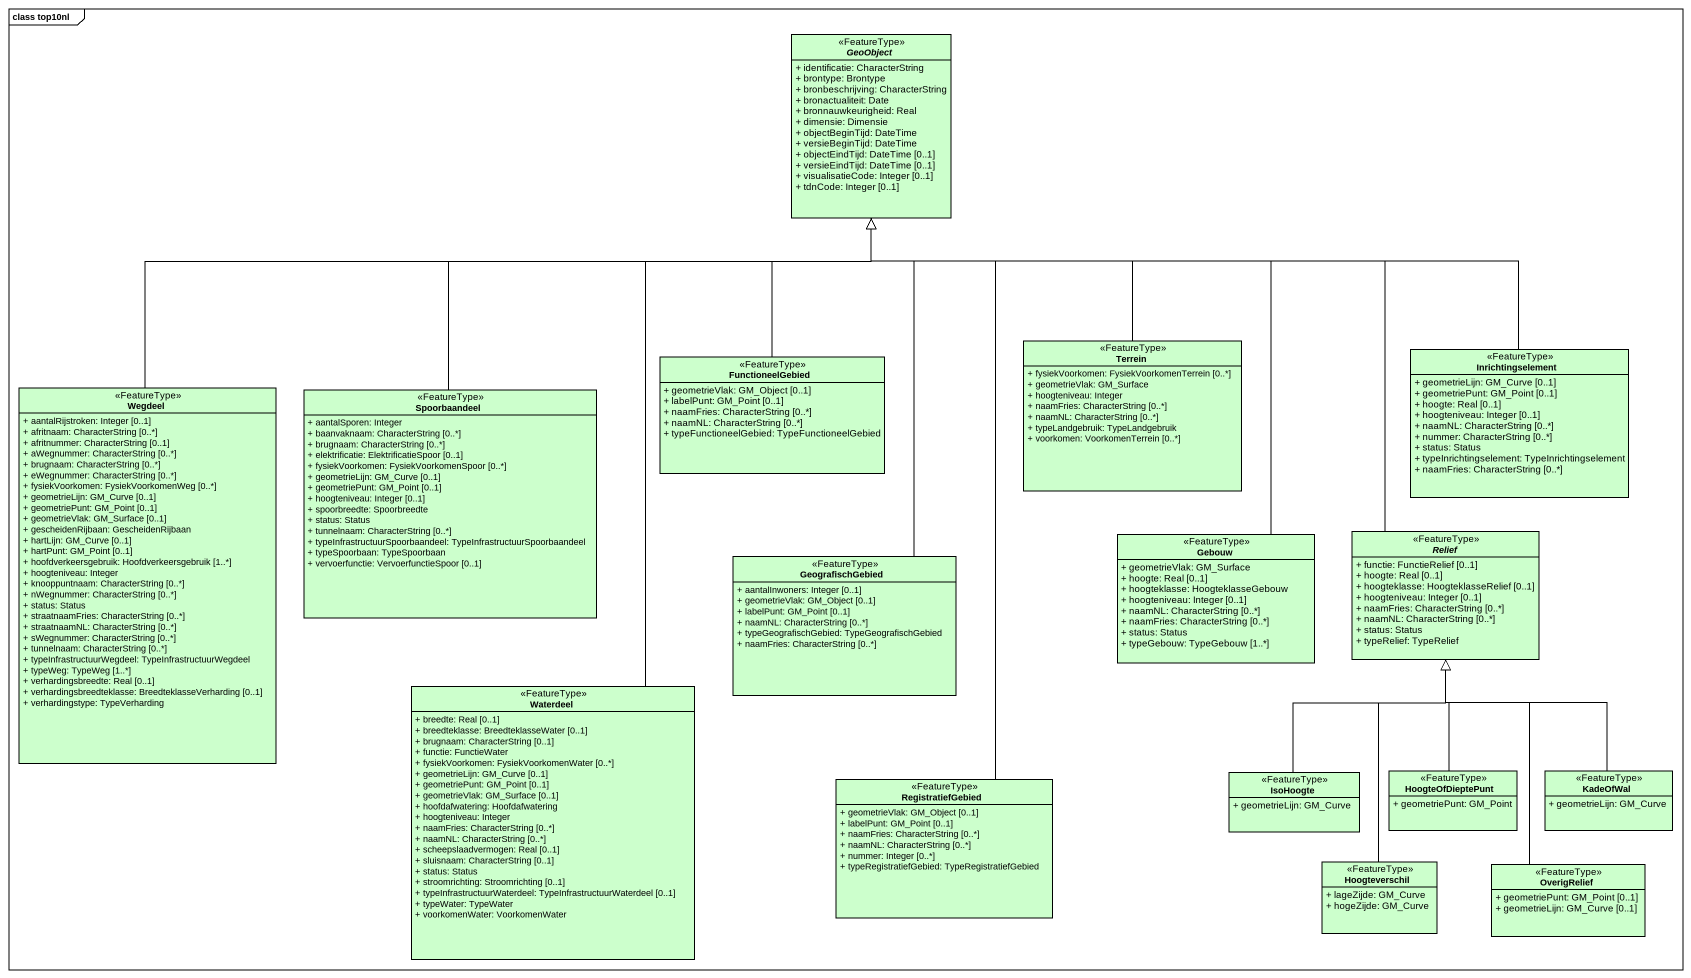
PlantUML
@startuml
mainframe class top10nl
hide circle
hide empty members
skinparam classAttributeIconSize 0
abstract class GeoObject <<FeatureType>> #CCFFCC {
  + identificatie: CharacterString
  + brontype: Brontype
  + bronbeschrijving: CharacterString
  + bronactualiteit: Date
  + bronnauwkeurigheid: Real
  + dimensie: Dimensie
  + objectBeginTijd: DateTime
  + versieBeginTijd: DateTime
  + objectEindTijd: DateTime [0..1]
  + versieEindTijd: DateTime [0..1]
  + visualisatieCode: Integer [0..1]
  + tdnCode: Integer [0..1]
}
class FunctioneelGebied <<FeatureType>> #CCFFCC {
  + geometrieVlak: GM_Object [0..1]
  + labelPunt: GM_Point [0..1]
  + naamFries: CharacterString [0..*]
  + naamNL: CharacterString [0..*]
  + typeFunctioneelGebied: TypeFunctioneelGebied
}
class Terrein <<FeatureType>> #CCFFCC {
  + fysiekVoorkomen: FysiekVoorkomenTerrein [0..*]
  + geometrieVlak: GM_Surface
  + hoogteniveau: Integer
  + naamFries: CharacterString [0..*]
  + naamNL: CharacterString [0..*]
  + typeLandgebruik: TypeLandgebruik
  + voorkomen: VoorkomenTerrein [0..*]
}
class Inrichtingselement <<FeatureType>> #CCFFCC {
  + geometrieLijn: GM_Curve [0..1]
  + geometriePunt: GM_Point [0..1]
  + hoogte: Real [0..1]
  + hoogteniveau: Integer [0..1]
  + naamNL: CharacterString [0..*]
  + nummer: CharacterString [0..*]
  + status: Status
  + typeInrichtingselement: TypeInrichtingselement
  + naamFries: CharacterString [0..*]
}
class Wegdeel <<FeatureType>> #CCFFCC {
  + aantalRijstroken: Integer [0..1]
  + afritnaam: CharacterString [0..*]
  + afritnummer: CharacterString [0..1]
  + aWegnummer: CharacterString [0..*]
  + brugnaam: CharacterString [0..*]
  + eWegnummer: CharacterString [0..*]
  + fysiekVoorkomen: FysiekVoorkomenWeg [0..*]
  + geometrieLijn: GM_Curve [0..1]
  + geometriePunt: GM_Point [0..1]
  + geometrieVlak: GM_Surface [0..1]
  + gescheidenRijbaan: GescheidenRijbaan
  + hartLijn: GM_Curve [0..1]
  + hartPunt: GM_Point [0..1]
  + hoofdverkeersgebruik: Hoofdverkeersgebruik [1..*]
  + hoogteniveau: Integer
  + knooppuntnaam: CharacterString [0..*]
  + nWegnummer: CharacterString [0..*]
  + status: Status
  + straatnaamFries: CharacterString [0..*]
  + straatnaamNL: CharacterString [0..*]
  + sWegnummer: CharacterString [0..*]
  + tunnelnaam: CharacterString [0..*]
  + typeInfrastructuurWegdeel: TypeInfrastructuurWegdeel
  + typeWeg: TypeWeg [1..*]
  + verhardingsbreedte: Real [0..1]
  + verhardingsbreedteklasse: BreedteklasseVerharding [0..1]
  + verhardingstype: TypeVerharding
}
class Spoorbaandeel <<FeatureType>> #CCFFCC {
  + aantalSporen: Integer
  + baanvaknaam: CharacterString [0..*]
  + brugnaam: CharacterString [0..*]
  + elektrificatie: ElektrificatieSpoor [0..1]
  + fysiekVoorkomen: FysiekVoorkomenSpoor [0..*]
  + geometrieLijn: GM_Curve [0..1]
  + geometriePunt: GM_Point [0..1]
  + hoogteniveau: Integer [0..1]
  + spoorbreedte: Spoorbreedte
  + status: Status
  + tunnelnaam: CharacterString [0..*]
  + typeInfrastructuurSpoorbaandeel: TypeInfrastructuurSpoorbaandeel
  + typeSpoorbaan: TypeSpoorbaan
  + vervoerfunctie: VervoerfunctieSpoor [0..1]
}
class GeografischGebied <<FeatureType>> #CCFFCC {
  + aantalInwoners: Integer [0..1]
  + geometrieVlak: GM_Object [0..1]
  + labelPunt: GM_Point [0..1]
  + naamNL: CharacterString [0..*]
  + typeGeografischGebied: TypeGeografischGebied
  + naamFries: CharacterString [0..*]
}
class Gebouw <<FeatureType>> #CCFFCC {
  + geometrieVlak: GM_Surface
  + hoogte: Real [0..1]
  + hoogteklasse: HoogteklasseGebouw
  + hoogteniveau: Integer [0..1]
  + naamNL: CharacterString [0..*]
  + naamFries: CharacterString [0..*]
  + status: Status
  + typeGebouw: TypeGebouw [1..*]
}
abstract class Relief <<FeatureType>> #CCFFCC {
  + functie: FunctieRelief [0..1]
  + hoogte: Real [0..1]
  + hoogteklasse: HoogteklasseRelief [0..1]
  + hoogteniveau: Integer [0..1]
  + naamFries: CharacterString [0..*]
  + naamNL: CharacterString [0..*]
  + status: Status
  + typeRelief: TypeRelief
}
class Waterdeel <<FeatureType>> #CCFFCC {
  + breedte: Real [0..1]
  + breedteklasse: BreedteklasseWater [0..1]
  + brugnaam: CharacterString [0..1]
  + functie: FunctieWater
  + fysiekVoorkomen: FysiekVoorkomenWater [0..*]
  + geometrieLijn: GM_Curve [0..1]
  + geometriePunt: GM_Point [0..1]
  + geometrieVlak: GM_Surface [0..1]
  + hoofdafwatering: Hoofdafwatering
  + hoogteniveau: Integer
  + naamFries: CharacterString [0..*]
  + naamNL: CharacterString [0..*]
  + scheepslaadvermogen: Real [0..1]
  + sluisnaam: CharacterString [0..1]
  + status: Status
  + stroomrichting: Stroomrichting [0..1]
  + typeInfrastructuurWaterdeel: TypeInfrastructuurWaterdeel [0..1]
  + typeWater: TypeWater
  + voorkomenWater: VoorkomenWater
}
class RegistratiefGebied <<FeatureType>> #CCFFCC {
  + geometrieVlak: GM_Object [0..1]
  + labelPunt: GM_Point [0..1]
  + naamFries: CharacterString [0..*]
  + naamNL: CharacterString [0..*]
  + nummer: Integer [0..*]
  + typeRegistratiefGebied: TypeRegistratiefGebied
}
class IsoHoogte <<FeatureType>> #CCFFCC {
  + geometrieLijn: GM_Curve
}
class HoogteOfDieptePunt <<FeatureType>> #CCFFCC {
  + geometriePunt: GM_Point
}
class KadeOfWal <<FeatureType>> #CCFFCC {
  + geometrieLijn: GM_Curve
}
class Hoogteverschil <<FeatureType>> #CCFFCC {
  + lageZijde: GM_Curve
  + hogeZijde: GM_Curve
}
class OverigRelief <<FeatureType>> #CCFFCC {
  + geometriePunt: GM_Point [0..1]
  + geometrieLijn: GM_Curve [0..1]
}
FunctioneelGebied -up-|> GeoObject
Terrein -up-|> GeoObject
Inrichtingselement -left-|> GeoObject
Wegdeel -up-|> GeoObject
Spoorbaandeel -up-|> GeoObject
GeografischGebied -up-|> GeoObject
Gebouw -up-|> GeoObject
Relief -up-|> GeoObject
Waterdeel -up-|> GeoObject
RegistratiefGebied -up-|> GeoObject
IsoHoogte -up-|> Relief
HoogteOfDieptePunt -up-|> Relief
KadeOfWal -up-|> Relief
Hoogteverschil -up-|> Relief
OverigRelief -up-|> Relief
@enduml
